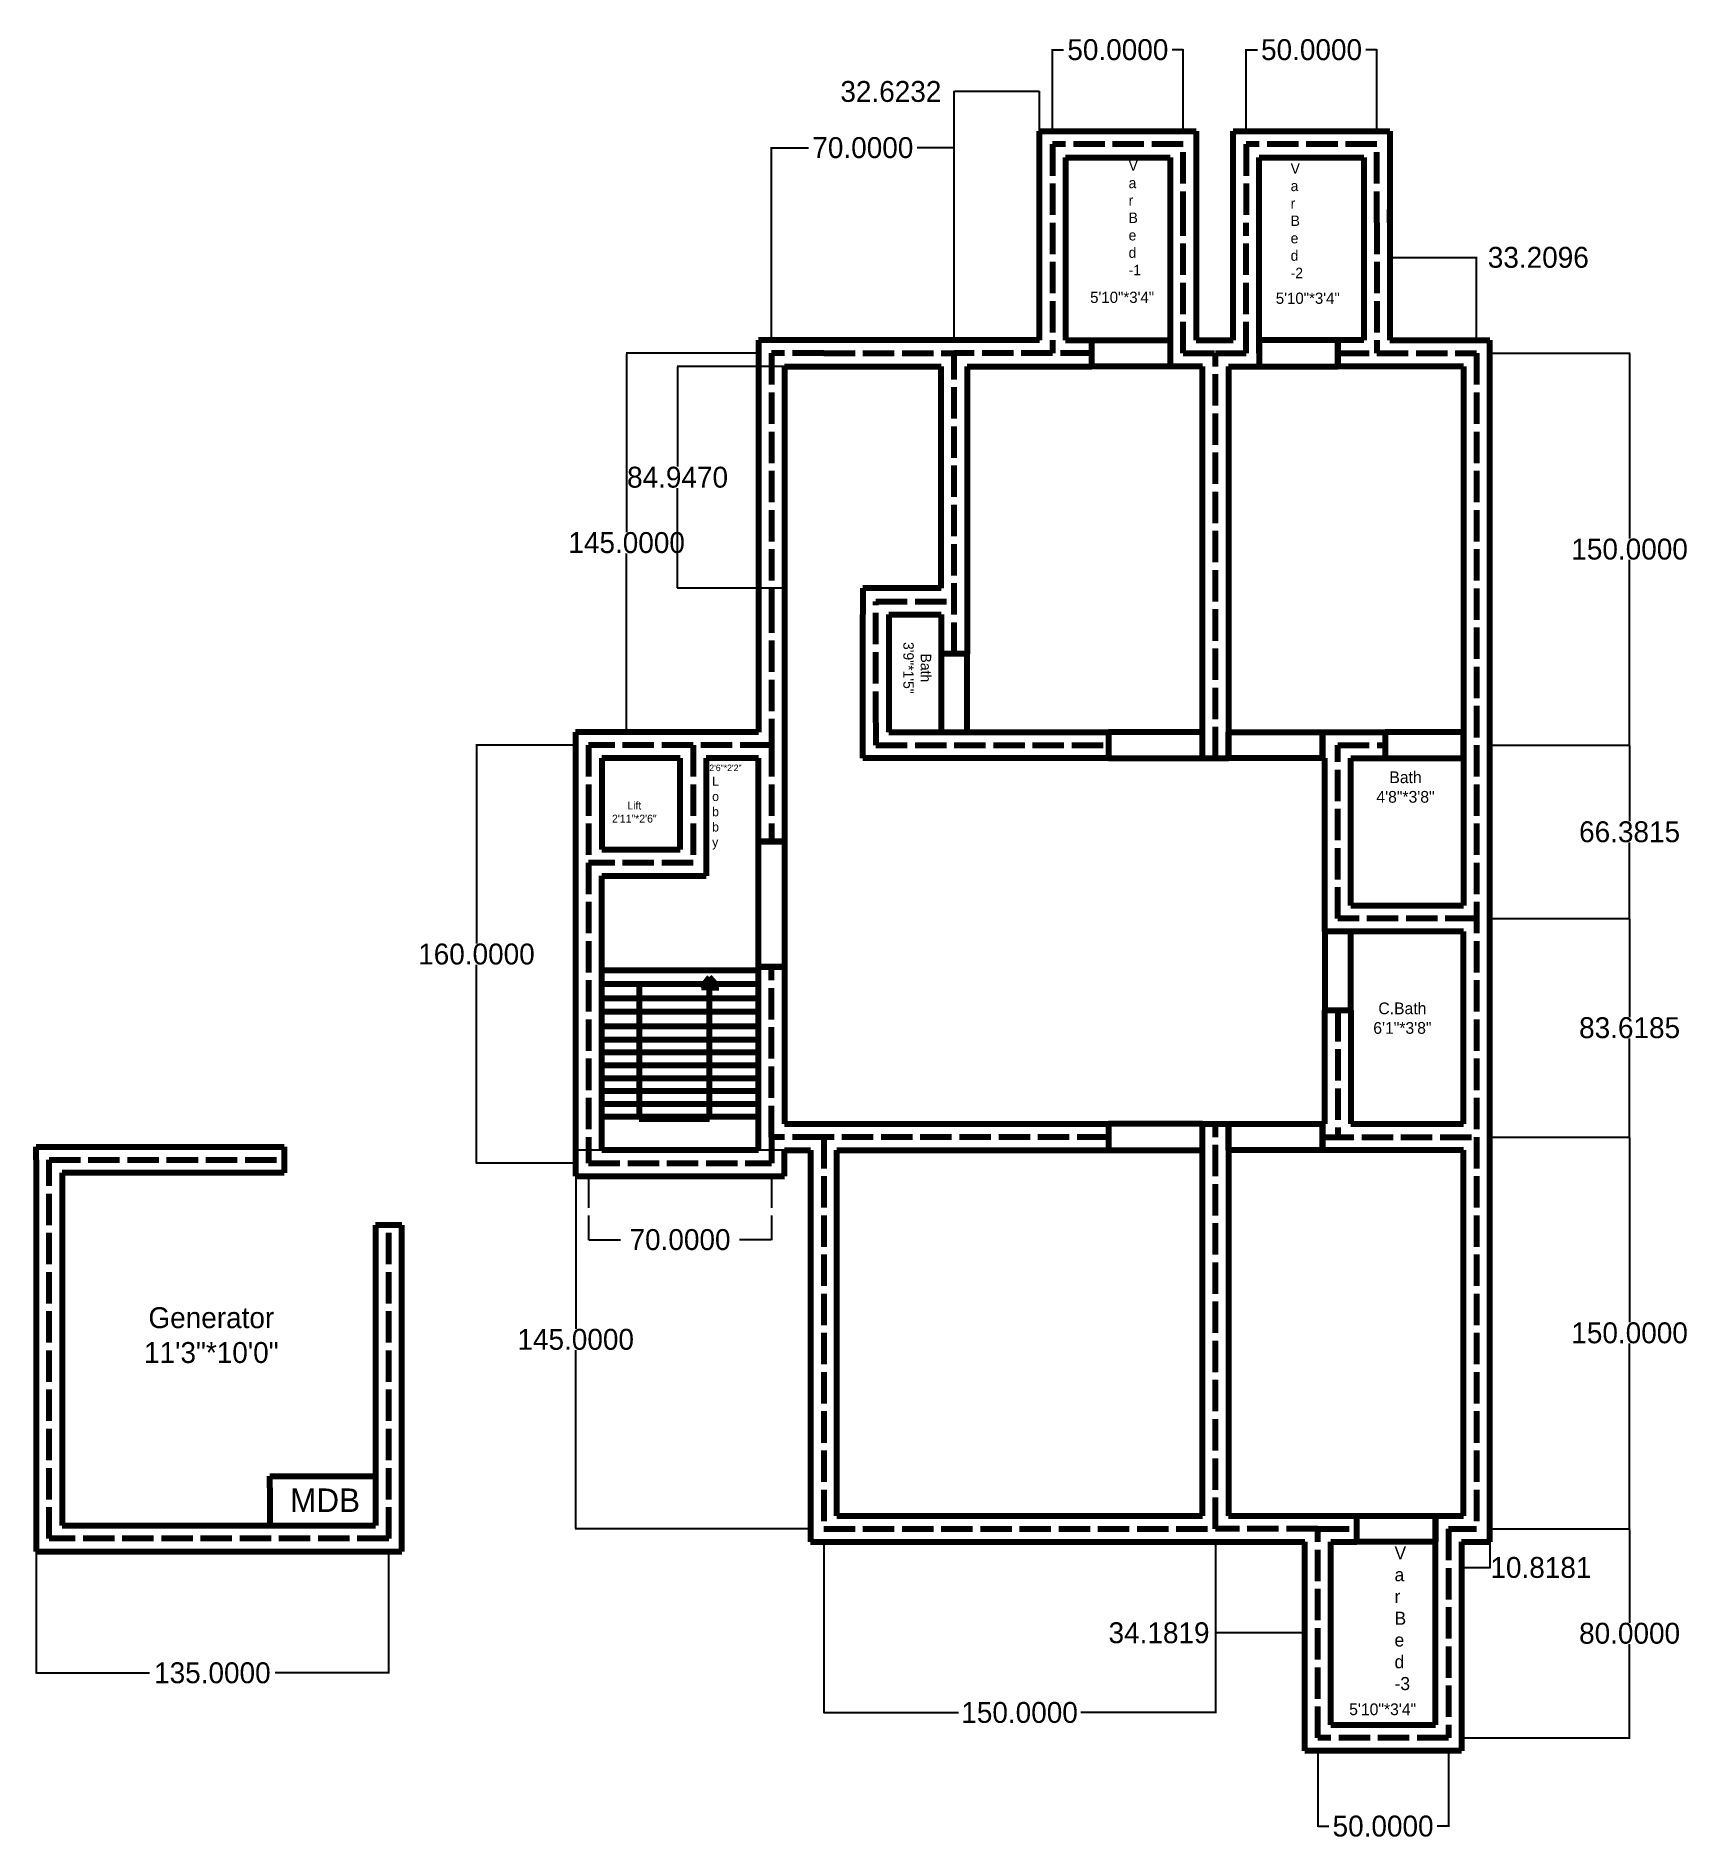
# Model space of a CAD drawing. Header units: inches. Extents: x 2454 to 3087, y 283 to 974.
import ezdxf

# ---------------------------------------------------------------- set-up
doc = ezdxf.new("R2010")
doc.units = ezdxf.units.IN
doc.header["$MEASUREMENT"] = 0
doc.linetypes.add('ACAD_ISO02W100', pattern=[15, 12, -3])
doc.dimstyles.get("Standard").update_dxf_attribs({"dimtxt": 8, "dimasz": 0.18, "dimexe": 0.18, "dimexo": 0.0625, "dimgap": 0.09, "dimtad": 0, "dimtih": 1, "dimtoh": 1, "dimdec": 4, "dimzin": 0, "dimdsep": 46, "dimtxsty": 'Standard', "dimcen": 0.09, "dimadec": 0, "dimazin": 0, "dimtfac": 1, "dimtdec": 4, "dimtofl": 0, "dimtmove": 0, "dimatfit": 3, "dimfxl": 1, "dimtolj": 1, "dimtzin": 0, "dimarcsym": 0})

# ---------------------------------------------------------------- blocks, each defined once
blk = doc.blocks.new('*D68')
at = {"color": 0, "lineweight": -2}
for p, q in [((3010.57, 635.93), (3064.18, 635.93)), ((3064, 635.75), (3064, 598.21)), ((3064, 552.49), (3064, 590.03)), ((3010.51, 552.31), (3064.18, 552.31))]:
    blk.add_line(p, q, dxfattribs=at)
at = {"color": 0, "lineweight": 100}
for points in [[(3063.97, 635.75), (3064.03, 635.75), (3064, 635.93)], [(3063.97, 552.49), (3064.03, 552.49), (3064, 552.31)]]:
    blk.add_solid(points, dxfattribs=at)
at = {"layer": 'Defpoints', "color": 0, "lineweight": 100}
for p in [(3010.51, 635.93), (3064, 635.93), (3010.44, 552.31)]:
    blk.add_point(p, dxfattribs=at)
at = {"color": 0, "lineweight": 100, "insert": (3064, 594.12), "char_height": 8, "attachment_point": 5}
blk.add_mtext('\\A1;83.6185', dxfattribs=at)
blk = doc.blocks.new('*D70')
at = {"color": 0, "lineweight": -2}
for p, q in [((3010.51, 852.31), (3064.18, 852.31)), ((3064, 852.13), (3064, 781.4)), ((3064, 702.49), (3064, 773.22)), ((3010.51, 702.31), (3064.18, 702.31))]:
    blk.add_line(p, q, dxfattribs=at)
at = {"color": 0, "lineweight": 100}
for points in [[(3063.97, 852.13), (3064.03, 852.13), (3064, 852.31)], [(3063.97, 702.49), (3064.03, 702.49), (3064, 702.31)]]:
    blk.add_solid(points, dxfattribs=at)
at = {"layer": 'Defpoints', "color": 0, "lineweight": 100}
for p in [(3010.44, 852.31), (3064, 852.31), (3010.44, 702.31)]:
    blk.add_point(p, dxfattribs=at)
at = {"color": 0, "lineweight": 100, "insert": (3064, 777.31), "char_height": 8, "attachment_point": 5}
blk.add_mtext('\\A1;150.0000', dxfattribs=at)
blk = doc.blocks.new('*D71')
at = {"color": 0, "lineweight": -2}
for p, q in [((3010.57, 552.31), (3064.18, 552.31)), ((3064, 552.13), (3064, 481.4)), ((3064, 402.49), (3064, 473.22)), ((3010.51, 402.31), (3064.18, 402.31))]:
    blk.add_line(p, q, dxfattribs=at)
at = {"color": 0, "lineweight": 100}
for points in [[(3063.97, 552.13), (3064.03, 552.13), (3064, 552.31)], [(3063.97, 402.49), (3064.03, 402.49), (3064, 402.31)]]:
    blk.add_solid(points, dxfattribs=at)
at = {"layer": 'Defpoints', "color": 0, "lineweight": 100}
for p in [(3010.51, 552.31), (3064, 552.31), (3010.44, 402.31)]:
    blk.add_point(p, dxfattribs=at)
at = {"color": 0, "lineweight": 100, "insert": (3064, 477.31), "char_height": 8, "attachment_point": 5}
blk.add_mtext('\\A1;150.0000', dxfattribs=at)
blk = doc.blocks.new('*D72')
at = {"color": 0, "lineweight": -2}
for p, q in [((2944.62, 317.25), (2944.62, 288.32)), ((2994.62, 317.25), (2994.62, 288.32)), ((2944.8, 288.5), (2948.87, 288.5)), ((2994.44, 288.5), (2990.38, 288.5))]:
    blk.add_line(p, q, dxfattribs=at)
at = {"color": 0, "lineweight": 100}
for points in [[(2944.8, 288.53), (2944.8, 288.47), (2944.62, 288.5)], [(2994.44, 288.53), (2994.44, 288.47), (2994.62, 288.5)]]:
    blk.add_solid(points, dxfattribs=at)
at = {"layer": 'Defpoints', "color": 0, "lineweight": 100}
for p in [(2944.62, 317.31), (2994.62, 317.31), (2994.62, 288.5)]:
    blk.add_point(p, dxfattribs=at)
at = {"color": 0, "lineweight": 100, "insert": (2969.62, 288.5), "char_height": 8, "attachment_point": 5}
blk.add_mtext('\\A1;50.0000', dxfattribs=at)
blk = doc.blocks.new('*D73')
at = {"color": 0, "lineweight": -2}
for p, q in [((3010.51, 402.31), (3064.18, 402.31)), ((3064, 402.13), (3064, 366.4)), ((3064, 322.49), (3064, 358.22)), ((2999.69, 322.31), (3064.18, 322.31))]:
    blk.add_line(p, q, dxfattribs=at)
at = {"color": 0, "lineweight": 100}
for points in [[(3063.97, 402.13), (3064.03, 402.13), (3064, 402.31)], [(3063.97, 322.49), (3064.03, 322.49), (3064, 322.31)]]:
    blk.add_solid(points, dxfattribs=at)
at = {"layer": 'Defpoints', "color": 0, "lineweight": 100}
for p in [(3010.44, 402.31), (2999.62, 322.31), (3064, 322.31)]:
    blk.add_point(p, dxfattribs=at)
at = {"color": 0, "lineweight": 100, "insert": (3064, 362.31), "char_height": 8, "attachment_point": 5}
blk.add_mtext('\\A1;80.0000', dxfattribs=at)
blk = doc.blocks.new('*D74')
at = {"color": 0, "lineweight": -2}
for p, q in [((2999.62, 397.25), (2999.62, 387.32)), ((3010.44, 397.25), (3010.44, 387.32)), ((2999.8, 387.5), (3010.26, 387.5)), ((3010.44, 387.5), (3010.62, 387.5))]:
    blk.add_line(p, q, dxfattribs=at)
at = {"color": 0, "lineweight": 100}
for points in [[(2999.8, 387.53), (2999.8, 387.47), (2999.62, 387.5)], [(3010.26, 387.53), (3010.26, 387.47), (3010.44, 387.5)]]:
    blk.add_solid(points, dxfattribs=at)
at = {"layer": 'Defpoints', "color": 0, "lineweight": 100}
for p in [(2999.62, 397.31), (3010.44, 397.31), (3010.44, 387.5)]:
    blk.add_point(p, dxfattribs=at)
at = {"color": 0, "lineweight": 100, "insert": (3030.05, 387.5), "char_height": 8, "attachment_point": 5}
blk.add_mtext('\\A1;10.8181', dxfattribs=at)
blk = doc.blocks.new('*D80')
at = {"color": 0, "lineweight": -2}
for p, q in [((2660.38, 702.31), (2622.32, 702.31)), ((2622.5, 702.13), (2622.5, 626.4)), ((2622.5, 542.49), (2622.5, 618.22)), ((2660.38, 542.31), (2622.32, 542.31))]:
    blk.add_line(p, q, dxfattribs=at)
at = {"color": 0, "linetype": 'ByBlock', "lineweight": -2}
for p, q in [((3010.57, 702.31), (3064.18, 702.31)), ((3064, 702.13), (3064, 673.21)), ((3064, 636.11), (3064, 665.03)), ((3010.63, 635.93), (3064.18, 635.93))]:
    blk.add_line(p, q, dxfattribs=at)
at = {"color": 0, "lineweight": 100}
for points in [[(2622.47, 702.13), (2622.53, 702.13), (2622.5, 702.31)], [(2622.47, 542.49), (2622.53, 542.49), (2622.5, 542.31)]]:
    blk.add_solid(points, dxfattribs=at)
at = {"color": 0, "linetype": 'ByBlock', "lineweight": 100}
for points in [[(3063.97, 702.13), (3064.03, 702.13), (3064, 702.31)], [(3063.97, 636.11), (3064.03, 636.11), (3064, 635.93)]]:
    blk.add_solid(points, dxfattribs=at)
at = {"layer": 'Defpoints', "color": 0, "lineweight": 100}
for p in [(2622.5, 702.31), (2660.44, 702.31), (2660.44, 542.31)]:
    blk.add_point(p, dxfattribs=at)
at = {"layer": 'Defpoints', "color": 0, "linetype": 'ByBlock', "lineweight": 100}
for p in [(3010.51, 702.31), (3010.57, 635.93), (3064, 635.93)]:
    blk.add_point(p, dxfattribs=at)
at = {"color": 0, "linetype": 'ByBlock', "lineweight": 100, "insert": (3064, 669.12), "char_height": 8, "attachment_point": 5}
blk.add_mtext('\\A1;66.3815', dxfattribs=at)
at = {"color": 0, "lineweight": 100, "insert": (2622.5, 622.31), "char_height": 8, "attachment_point": 5}
blk.add_mtext('\\A1;160.0000', dxfattribs=at)
blk = doc.blocks.new('*D81')
at = {"color": 0, "lineweight": -2}
for p, q in [((2730.38, 852.31), (2679.82, 852.31)), ((2680, 852.13), (2680, 783.9)), ((2680, 707.49), (2680, 775.72)), ((2730.38, 707.31), (2679.82, 707.31))]:
    blk.add_line(p, q, dxfattribs=at)
at = {"color": 0, "linetype": 'ByBlock', "lineweight": -2}
for p, q in [((2750.38, 547.31), (2660.32, 547.31)), ((2660.5, 547.13), (2660.5, 478.9)), ((2660.5, 402.49), (2660.5, 470.72)), ((2750.38, 402.31), (2660.32, 402.31))]:
    blk.add_line(p, q, dxfattribs=at)
at = {"color": 0, "lineweight": 100}
for points in [[(2679.97, 852.13), (2680.03, 852.13), (2680, 852.31)], [(2679.97, 707.49), (2680.03, 707.49), (2680, 707.31)]]:
    blk.add_solid(points, dxfattribs=at)
at = {"color": 0, "linetype": 'ByBlock', "lineweight": 100}
for points in [[(2660.47, 547.13), (2660.53, 547.13), (2660.5, 547.31)], [(2660.47, 402.49), (2660.53, 402.49), (2660.5, 402.31)]]:
    blk.add_solid(points, dxfattribs=at)
at = {"layer": 'Defpoints', "color": 0, "lineweight": 100}
for p in [(2680, 852.31), (2730.44, 852.31), (2730.44, 707.31)]:
    blk.add_point(p, dxfattribs=at)
at = {"layer": 'Defpoints', "color": 0, "linetype": 'ByBlock', "lineweight": 100}
for p in [(2660.5, 547.31), (2750.44, 547.31), (2750.44, 402.31)]:
    blk.add_point(p, dxfattribs=at)
at = {"color": 0, "lineweight": 100, "insert": (2680, 779.81), "char_height": 8, "attachment_point": 5}
blk.add_mtext('\\A1;145.0000', dxfattribs=at)
at = {"color": 0, "linetype": 'ByBlock', "lineweight": 100, "insert": (2660.5, 474.81), "char_height": 8, "attachment_point": 5}
blk.add_mtext('\\A1;145.0000', dxfattribs=at)
blk = doc.blocks.new('*D83')
at = {"color": 0, "lineweight": -2}
for p, q in [((2735.44, 857.38), (2735.44, 931.18)), ((2735.62, 931), (2749.69, 931)), ((2805.26, 931), (2791.2, 931)), ((2805.44, 857.38), (2805.44, 931.18))]:
    blk.add_line(p, q, dxfattribs=at)
at = {"color": 0, "lineweight": 100}
for points in [[(2735.62, 931.03), (2735.62, 930.97), (2735.44, 931)], [(2805.26, 931.03), (2805.26, 930.97), (2805.44, 931)]]:
    blk.add_solid(points, dxfattribs=at)
at = {"layer": 'Defpoints', "color": 0, "lineweight": 100}
for p in [(2805.44, 931), (2735.44, 857.31), (2805.44, 857.31)]:
    blk.add_point(p, dxfattribs=at)
at = {"color": 0, "lineweight": 100, "insert": (2770.44, 931), "char_height": 8, "attachment_point": 5}
blk.add_mtext('\\A1;70.0000', dxfattribs=at)
blk = doc.blocks.new('*D85')
at = {"color": 0, "lineweight": -2}
for p, q in [((2843.07, 937.38), (2843.07, 968.68)), ((2843.25, 968.5), (2847.31, 968.5)), ((2892.89, 968.5), (2888.82, 968.5)), ((2893.07, 937.38), (2893.07, 968.68))]:
    blk.add_line(p, q, dxfattribs=at)
at = {"color": 0, "lineweight": 100}
for points in [[(2843.25, 968.53), (2843.25, 968.47), (2843.07, 968.5)], [(2892.89, 968.53), (2892.89, 968.47), (2893.07, 968.5)]]:
    blk.add_solid(points, dxfattribs=at)
at = {"layer": 'Defpoints', "color": 0, "lineweight": 100}
for p in [(2893.07, 968.5), (2843.07, 937.31), (2893.07, 937.31)]:
    blk.add_point(p, dxfattribs=at)
at = {"color": 0, "lineweight": 100, "insert": (2868.07, 968.5), "char_height": 8, "attachment_point": 5}
blk.add_mtext('\\A1;50.0000', dxfattribs=at)
blk = doc.blocks.new('*D86')
at = {"color": 0, "lineweight": -2}
for p, q in [((2805.44, 952.5), (2805.26, 952.5)), ((2805.44, 857.38), (2805.44, 952.68)), ((2837.89, 952.5), (2805.62, 952.5)), ((2838.07, 857.38), (2838.07, 952.68))]:
    blk.add_line(p, q, dxfattribs=at)
at = {"color": 0, "lineweight": 100}
for points in [[(2805.62, 952.53), (2805.62, 952.47), (2805.44, 952.5)], [(2837.89, 952.53), (2837.89, 952.47), (2838.07, 952.5)]]:
    blk.add_solid(points, dxfattribs=at)
at = {"layer": 'Defpoints', "color": 0, "lineweight": 100}
for p in [(2805.44, 952.5), (2805.44, 857.31), (2838.07, 857.31)]:
    blk.add_point(p, dxfattribs=at)
at = {"color": 0, "lineweight": 100, "insert": (2781.17, 952.5), "char_height": 8, "attachment_point": 5}
blk.add_mtext('\\A1;32.6232', dxfattribs=at)
blk = doc.blocks.new('*D87')
at = {"color": 0, "lineweight": -2}
for p, q in [((2917.23, 937.38), (2917.23, 968.68)), ((2917.41, 968.5), (2921.48, 968.5)), ((2967.05, 968.5), (2962.99, 968.5)), ((2967.23, 937.38), (2967.23, 968.68))]:
    blk.add_line(p, q, dxfattribs=at)
at = {"color": 0, "lineweight": 100}
for points in [[(2917.41, 968.53), (2917.41, 968.47), (2917.23, 968.5)], [(2967.05, 968.53), (2967.05, 968.47), (2967.23, 968.5)]]:
    blk.add_solid(points, dxfattribs=at)
at = {"layer": 'Defpoints', "color": 0, "lineweight": 100}
for p in [(2917.23, 968.5), (2917.23, 937.31), (2967.23, 937.31)]:
    blk.add_point(p, dxfattribs=at)
at = {"color": 0, "lineweight": 100, "insert": (2942.23, 968.5), "char_height": 8, "attachment_point": 5}
blk.add_mtext('\\A1;50.0000', dxfattribs=at)
blk = doc.blocks.new('*D92')
at = {"color": 0, "lineweight": -2}
for p, q in [((2972.23, 857.38), (2972.23, 889.18)), ((2972.41, 889), (3005.26, 889)), ((3005.44, 857.38), (3005.44, 889.18)), ((3005.44, 889), (3005.62, 889))]:
    blk.add_line(p, q, dxfattribs=at)
at = {"color": 0, "lineweight": 100}
for points in [[(2972.41, 889.03), (2972.41, 888.97), (2972.23, 889)], [(3005.26, 889.03), (3005.26, 888.97), (3005.44, 889)]]:
    blk.add_solid(points, dxfattribs=at)
at = {"layer": 'Defpoints', "color": 0, "lineweight": 100}
for p in [(3005.44, 889), (2972.23, 857.31), (3005.44, 857.31)]:
    blk.add_point(p, dxfattribs=at)
at = {"color": 0, "lineweight": 100, "insert": (3029.05, 889), "char_height": 8, "attachment_point": 5}
blk.add_mtext('\\A1;33.2096', dxfattribs=at)
blk = doc.blocks.new('*D96')
at = {"color": 0, "lineweight": -2}
for p, q in [((2755.44, 397.25), (2755.44, 331.82)), ((2905.44, 397.25), (2905.44, 331.82)), ((2755.62, 332), (2807.02, 332)), ((2905.26, 332), (2853.87, 332))]:
    blk.add_line(p, q, dxfattribs=at)
at = {"color": 0, "lineweight": 100}
for points in [[(2755.62, 332.03), (2755.62, 331.97), (2755.44, 332)], [(2905.26, 332.03), (2905.26, 331.97), (2905.44, 332)]]:
    blk.add_solid(points, dxfattribs=at)
at = {"layer": 'Defpoints', "color": 0, "lineweight": 100}
for p in [(2755.44, 397.31), (2905.44, 397.31), (2905.44, 332)]:
    blk.add_point(p, dxfattribs=at)
at = {"color": 0, "lineweight": 100, "insert": (2830.44, 332), "char_height": 8, "attachment_point": 5}
blk.add_mtext('\\A1;150.0000', dxfattribs=at)
blk = doc.blocks.new('*D98')
at = {"color": 0, "lineweight": -2}
for p, q in [((2905.44, 397.19), (2905.44, 362.32)), ((2939.62, 397.25), (2939.62, 362.32)), ((2905.44, 362.5), (2905.26, 362.5)), ((2939.44, 362.5), (2905.62, 362.5))]:
    blk.add_line(p, q, dxfattribs=at)
at = {"color": 0, "lineweight": 100}
for points in [[(2905.62, 362.53), (2905.62, 362.47), (2905.44, 362.5)], [(2939.44, 362.53), (2939.44, 362.47), (2939.62, 362.5)]]:
    blk.add_solid(points, dxfattribs=at)
at = {"layer": 'Defpoints', "color": 0, "lineweight": 100}
for p in [(2905.44, 397.25), (2939.62, 397.31), (2905.44, 362.5)]:
    blk.add_point(p, dxfattribs=at)
at = {"color": 0, "lineweight": 100, "insert": (2883.84, 362.5), "char_height": 8, "attachment_point": 5}
blk.add_mtext('\\A1;34.1819', dxfattribs=at)
blk = doc.blocks.new('*D99')
at = {"color": 0, "lineweight": -2}
for p, q in [((2453.89, 393.55), (2453.89, 347)), ((2588.89, 393.55), (2588.89, 347)), ((2454.07, 347.18), (2497.3, 347.18)), ((2588.71, 347.18), (2545.48, 347.18))]:
    blk.add_line(p, q, dxfattribs=at)
at = {"color": 0, "lineweight": 100}
for points in [[(2454.07, 347.21), (2454.07, 347.15), (2453.89, 347.18)], [(2588.71, 347.21), (2588.71, 347.15), (2588.89, 347.18)]]:
    blk.add_solid(points, dxfattribs=at)
at = {"layer": 'Defpoints', "color": 0, "lineweight": 100}
for p in [(2453.89, 393.61), (2588.89, 393.61), (2453.89, 347.18)]:
    blk.add_point(p, dxfattribs=at)
at = {"color": 0, "lineweight": 100, "insert": (2521.39, 347.18), "char_height": 8, "attachment_point": 5}
blk.add_mtext('\\A1;135.0000', dxfattribs=at)
blk = doc.blocks.new('*D101')
at = {"color": 0, "linetype": 'ByBlock', "lineweight": -2}
for p, q in [((2740.38, 847.31), (2699.32, 847.31)), ((2699.5, 847.13), (2699.5, 808.93)), ((2699.5, 762.55), (2699.5, 800.75)), ((2740.38, 762.37), (2699.32, 762.37))]:
    blk.add_line(p, q, dxfattribs=at)
at = {"color": 0, "linetype": 'ByBlock', "lineweight": 100}
for points in [[(2699.47, 847.13), (2699.53, 847.13), (2699.5, 847.31)], [(2699.47, 762.55), (2699.53, 762.55), (2699.5, 762.37)]]:
    blk.add_solid(points, dxfattribs=at)
at = {"layer": 'Defpoints', "color": 0, "linetype": 'ByBlock', "lineweight": 100}
for p in [(2740.44, 847.31), (2699.5, 762.37), (2740.44, 762.37)]:
    blk.add_point(p, dxfattribs=at)
at = {"color": 0, "linetype": 'ByBlock', "lineweight": 100, "insert": (2699.5, 804.84), "char_height": 8, "attachment_point": 5}
blk.add_mtext('\\A1;84.9470', dxfattribs=at)
blk = doc.blocks.new('*D91')
at = {"color": 0, "linetype": 'ACAD_ISO02W100', "lineweight": -2}
for p, q in [((2665.44, 537.25), (2665.44, 512.82)), ((2735.44, 537.25), (2735.44, 512.82)), ((2665.62, 513), (2679.69, 513)), ((2735.26, 513), (2721.2, 513))]:
    blk.add_line(p, q, dxfattribs=at)
at = {"color": 0, "linetype": 'ACAD_ISO02W100', "lineweight": 100}
for points in [[(2665.62, 513.03), (2665.62, 512.97), (2665.44, 513)], [(2735.26, 513.03), (2735.26, 512.97), (2735.44, 513)]]:
    blk.add_solid(points, dxfattribs=at)
at = {"layer": 'Defpoints', "color": 0, "linetype": 'ACAD_ISO02W100', "lineweight": 100}
for p in [(2665.44, 537.31), (2735.44, 537.31), (2665.44, 513)]:
    blk.add_point(p, dxfattribs=at)
at = {"color": 0, "linetype": 'ACAD_ISO02W100', "lineweight": 100, "insert": (2700.44, 513), "char_height": 8, "attachment_point": 5}
blk.add_mtext('\\A1;70.0000', dxfattribs=at)

msp = doc.modelspace()

# ---------------------------------------------------------------- linework, layer by layer
at = {"lineweight": 100}
for p, q in [((2838.06621, 932.31343), (2838.06621, 937.31343)), ((2838.06621, 937.31343), (2893.06621, 937.31343)), ((2838.06621, 857.31343), (2838.06621, 932.31343)), ((2893.06621, 937.31343), (2898.06621, 937.31343)), ((2898.06621, 937.31343), (2898.06621, 857.31343)), ((2912.2334, 857.31343), (2912.2334, 937.31343)), ((2912.2334, 937.31343), (2972.2334, 937.31343)), ((2972.2334, 937.31343), (2972.2334, 857.31343)), ((2848.06621, 927.31343), (2888.06621, 927.31343)), ((2848.06621, 927.31343), (2848.06621, 857.31343)), ((2888.06621, 927.31343), (2888.06621, 847.31343)), ((2922.2334, 852.31343), (2922.2334, 927.31343)), ((2922.2334, 927.31343), (2962.2334, 927.31343)), ((2962.2334, 927.31343), (2962.2334, 857.31343)), ((2898.06621, 857.31343), (2912.2334, 857.31343)), ((2962.2334, 857.31343), (2952.2334, 857.31343)), ((2972.2334, 857.31343), (3010.443, 857.31343)), ((2990.99868, 852.6743), (2990.99868, 852.6743)), ((2740.443, 847.31343), (2800.443, 847.31343)), ((2800.443, 762.36648), (2770.443, 762.36648)), ((2770.443, 762.36648), (2770.443, 752.36648)), ((2780.443, 752.36648), (2800.443, 752.36648)), ((2780.443, 752.36648), (2780.443, 707.31343)), ((2800.443, 752.36648), (2800.443, 737.31343)), ((2864.443, 707.31343), (2864.443, 697.31343)), ((2946.443, 697.31343), (2946.443, 707.31343)), ((2670.443, 697.31343), (2670.443, 662.31343)), ((2946.443, 697.31343), (2947.33499, 697.31343)), ((2947.33499, 630.93195), (2947.33499, 697.31343)), ((2957.33499, 697.31343), (2970.443, 697.31343)), ((2670.443, 662.31343), (2700.443, 662.31343)), ((2670.443, 547.31343), (2670.443, 652.31343)), ((2670.443, 652.31343), (2710.443, 652.31343)), ((3000.443, 557.31343), (3000.443, 630.93195)), ((2730.443, 616.02689), (2670.443, 616.02689)), ((2740.443, 617.5), (2740.443, 557.31343)), ((2730.443, 610.85869), (2670.443, 610.85869)), ((2684.77214, 610.85869), (2684.77214, 559.27876)), ((2708.6039, 609.58896), (2711.70254, 613.55359)), ((2711.70254, 609.58896), (2708.6039, 609.58896)), ((2715.24535, 609.58896), (2711.70254, 613.55359)), ((2711.70254, 559.27876), (2711.70254, 609.58896)), ((2711.70254, 609.58896), (2715.24535, 609.58896)), ((2730.443, 605.36684), (2670.443, 605.36684)), ((2730.443, 600.18331), (2670.443, 600.18331)), ((2730.443, 594.61253), (2670.443, 594.61253)), ((2730.443, 589.54338), (2670.443, 589.54338)), ((2730.443, 584.61678), (2670.443, 584.61678)), ((2730.443, 579.69018), (2670.443, 579.69018)), ((2730.443, 574.76358), (2670.443, 574.76358)), ((2730.443, 569.83698), (2670.443, 569.83698)), ((2730.443, 564.91038), (2670.443, 564.91038)), ((2730.443, 559.98378), (2670.443, 559.98378)), ((2684.77214, 559.27876), (2711.70254, 559.27876)), ((2730.443, 552.31343), (2730.443, 557.31343)), ((2946.443, 557.31343), (2947.33499, 557.31343)), ((2957.33499, 557.31343), (3000.443, 557.31343)), ((2730.443, 547.31343), (2670.443, 547.31343)), ((2740.443, 547.31343), (2750.443, 547.31343)), ((2760.443, 407.31343), (2760.443, 547.31343)), ((2760.443, 547.31343), (2864.443, 547.31343)), ((2453.89465, 543.61121), (2453.89465, 398.61121)), ((2463.89465, 538.61121), (2463.89465, 403.61121)), ((2593.89465, 518.61121), (2583.89465, 518.61121)), ((2583.89465, 518.61121), (2583.89465, 403.61121)), ((2593.89465, 393.61121), (2593.89465, 518.61121)), ((2543.38423, 418.08016), (2543.38423, 422.48357)), ((2543.38423, 422.48357), (2583.89465, 422.48357)), ((2543.38423, 418.08016), (2543.38423, 403.61121)), ((2463.89465, 403.61121), (2583.89465, 403.61121)), ((2760.443, 407.31343), (2900.443, 407.31343)), ((2989.62488, 407.31343), (3000.443, 407.31343)), ((2989.62488, 327.31343), (2989.62488, 402.31343)), ((2453.89465, 398.61121), (2453.89465, 393.61121)), ((2453.89465, 393.61121), (2588.89465, 393.61121)), ((2588.89465, 393.61121), (2593.89465, 393.61121)), ((2750.443, 397.31343), (2939.62488, 397.31343)), ((2939.62488, 317.31343), (2939.62488, 397.31343)), ((2949.62488, 327.31343), (2949.62488, 397.31343)), ((2949.62488, 397.31343), (2959.62488, 397.31343)), ((2999.62488, 397.31343), (2999.62488, 322.31343)), ((2949.62488, 327.31343), (2989.62488, 327.31343)), ((2999.62488, 322.31343), (2999.62488, 317.31343)), ((2944.62488, 317.31343), (2939.62488, 317.31343)), ((2999.62488, 317.31343), (2944.62488, 317.31343))]:
    msp.add_line(p, q, dxfattribs=at)
at = {"linetype": 'ACAD_ISO02W100', "lineweight": 100}
for p, q in [((2893.06621, 932.31343), (2843.06621, 932.31343)), ((2843.06621, 932.31343), (2843.06621, 902.31343)), ((2893.06621, 902.31343), (2893.06621, 932.31343)), ((2967.2334, 932.31343), (2917.2334, 932.31343)), ((2917.2334, 932.31343), (2917.2334, 902.31343)), ((2967.2334, 902.31343), (2967.2334, 932.31343)), ((2843.06621, 902.31343), (2843.06621, 852.31343)), ((2893.06621, 852.31343), (2893.06621, 902.31343)), ((2917.2334, 852.31343), (2917.2334, 902.31343)), ((2967.2334, 902.31343), (2967.2334, 852.31343)), ((2755.443, 852.31343), (2735.443, 852.31343)), ((2735.443, 852.31343), (2735.443, 757.36648)), ((2755.443, 852.31343), (2805.443, 852.31343)), ((2805.443, 737.31343), (2805.443, 852.31343)), ((2858.06621, 852.31343), (2805.443, 852.31343)), ((2893.06621, 852.31343), (2905.443, 852.31343)), ((2905.443, 697.31343), (2905.443, 852.31343)), ((2905.443, 852.31343), (2917.2334, 852.31343)), ((2952.2334, 852.31343), (3005.443, 852.31343)), ((3005.443, 852.31343), (3005.443, 702.31343)), ((2735.443, 757.36648), (2735.443, 702.31343)), ((2775.443, 710.92161), (2775.443, 757.36648)), ((2775.443, 757.36648), (2805.443, 757.36648)), ((2775.443, 710.92161), (2775.443, 702.31343)), ((2735.443, 702.31343), (2665.443, 702.31343)), ((2665.443, 702.31343), (2665.443, 542.31343)), ((2705.443, 702.31343), (2705.443, 657.31343)), ((2775.443, 702.31343), (2805.443, 702.31343)), ((2805.443, 702.31343), (2864.443, 702.31343)), ((2952.33499, 635.93195), (2952.33499, 702.31343)), ((3005.443, 702.31343), (3005.443, 552.31343)), ((2705.443, 657.31343), (2665.443, 657.31343)), ((3005.443, 635.93195), (2952.33499, 635.93195)), ((2735.443, 552.31343), (2735.443, 617.5)), ((2952.33499, 600.93195), (2952.33499, 552.31343)), ((2905.443, 402.31343), (2905.443, 557.31343)), ((2735.443, 552.31343), (2735.443, 542.31343)), ((2755.443, 552.31343), (2735.443, 552.31343)), ((2755.443, 552.31343), (2755.443, 402.31343)), ((2864.443, 552.31343), (2755.443, 552.31343)), ((2946.443, 552.31343), (3005.443, 552.31343)), ((3005.443, 552.31343), (3005.443, 402.31343)), ((2458.89465, 398.61121), (2458.89465, 543.61121)), ((2665.443, 542.31343), (2735.443, 542.31343)), ((2588.89465, 398.61121), (2588.89465, 518.61121)), ((2755.443, 402.31343), (2905.443, 402.31343)), ((2944.62488, 402.31343), (2905.443, 402.31343)), ((2944.62488, 402.31343), (2959.62488, 402.31343)), ((2944.62488, 322.31343), (2944.62488, 402.31343)), ((2994.62488, 402.31343), (3005.443, 402.31343)), ((2994.62488, 402.31343), (2994.62488, 322.31343)), ((2588.89465, 398.61121), (2458.89465, 398.61121)), ((2994.62488, 322.31343), (2944.62488, 322.31343))]:
    msp.add_line(p, q, dxfattribs=at)
at = {"linetype": 'ByBlock', "lineweight": 100}
for p, q in [((2972.2334, 902.31343), (2972.2334, 907.31343)), ((2735.443, 857.31343), (2730.443, 857.31343)), ((2730.443, 857.31343), (2730.443, 707.31343)), ((2838.06621, 857.31343), (2735.443, 857.31343)), ((2848.06621, 857.31343), (2858.06621, 857.31343)), ((3010.443, 852.31343), (3010.443, 857.31343)), ((2922.2334, 852.31343), (2922.2334, 847.31343)), ((3010.443, 397.31343), (3010.443, 852.31343)), ((2740.443, 847.31343), (2740.443, 697.31343)), ((2800.443, 762.36648), (2800.443, 847.31343)), ((2810.443, 847.31343), (2810.443, 737.31343)), ((2893.06621, 847.31343), (2888.06621, 847.31343)), ((2900.443, 847.31343), (2893.06621, 847.31343)), ((2900.443, 697.31343), (2900.443, 847.31343)), ((2910.443, 847.31343), (2910.443, 697.31343)), ((3000.443, 847.31343), (2952.2334, 847.31343)), ((2770.443, 697.31343), (2770.443, 752.36648)), ((2730.443, 707.31343), (2660.443, 707.31343)), ((2660.443, 707.31343), (2660.443, 702.31343)), ((2780.443, 707.31343), (2864.443, 707.31343)), ((2946.443, 707.31343), (2970.443, 707.31343)), ((2660.443, 702.31343), (2660.443, 542.31343)), ((2700.443, 697.31343), (2670.443, 697.31343)), ((2700.443, 662.31343), (2700.443, 697.31343)), ((2710.443, 697.31343), (2710.443, 657.31343)), ((2775.443, 697.31343), (2770.443, 697.31343)), ((2864.443, 697.31343), (2775.443, 697.31343)), ((2710.443, 657.31343), (2710.443, 652.31343)), ((2957.33499, 640.93195), (3000.443, 640.93195)), ((2952.33499, 630.93195), (2947.33499, 630.93195)), ((3000.443, 630.93195), (2952.33499, 630.93195)), ((2730.443, 547.31343), (2730.443, 617.5)), ((2947.33499, 557.31343), (2947.33499, 600.93195)), ((2957.33499, 600.93195), (2957.33499, 557.31343)), ((2740.443, 557.31343), (2864.443, 557.31343)), ((2900.443, 407.31343), (2900.443, 557.31343)), ((2910.443, 557.31343), (2910.443, 407.31343)), ((2740.443, 537.31343), (2740.443, 547.31343)), ((2750.443, 547.31343), (2750.443, 402.31343)), ((2989.62488, 547.31343), (2946.443, 547.31343)), ((3000.443, 547.31343), (2989.62488, 547.31343)), ((3000.443, 407.31343), (3000.443, 547.31343)), ((2660.443, 542.31343), (2660.443, 537.31343)), ((2660.443, 537.31343), (2735.443, 537.31343)), ((2735.443, 537.31343), (2740.443, 537.31343)), ((2750.443, 402.31343), (2750.443, 397.31343)), ((2910.443, 407.31343), (2959.62488, 407.31343)), ((2989.62488, 402.31343), (2989.62488, 407.31343)), ((2999.62488, 397.31343), (3005.443, 397.31343)), ((3005.443, 397.31343), (3010.443, 397.31343))]:
    msp.add_line(p, q, dxfattribs=at)
at = {"color": 0, "lineweight": 100}
for p, q in [((2858.06621, 847.31343), (2858.06621, 857.31343)), ((2952.2334, 857.31343), (2952.2334, 847.31343)), ((2810.443, 847.31343), (2858.06621, 847.31343)), ((2910.443, 847.31343), (2922.2334, 847.31343)), ((3000.443, 847.31343), (3000.443, 640.93195)), ((2810.443, 737.31343), (2800.443, 737.31343)), ((2970.443, 707.31343), (2970.443, 697.31343)), ((2740.443, 697.31343), (2740.443, 665.5)), ((2957.33499, 640.93195), (2957.33499, 697.31343)), ((2730.443, 617.5), (2740.443, 617.5)), ((2947.33499, 600.93195), (2957.33499, 600.93195)), ((2864.443, 557.31343), (2864.443, 547.31343)), ((2946.443, 547.31343), (2946.443, 557.31343)), ((2959.62488, 397.31343), (2959.62488, 407.31343))]:
    msp.add_line(p, q, dxfattribs=at)
at = {"color": 2, "linetype": 'ByBlock', "lineweight": 100}
for p, q in [((2858.06621, 857.31343), (2888.06621, 857.31343)), ((2858.06621, 847.31343), (2858.06621, 857.31343)), ((2888.06621, 857.31343), (2888.06621, 847.31343)), ((2952.2334, 857.31343), (2922.2334, 857.31343)), ((2922.2334, 857.31343), (2922.2334, 847.31343)), ((2952.2334, 847.31343), (2952.2334, 857.31343)), ((2888.06621, 847.31343), (2858.06621, 847.31343)), ((2922.2334, 847.31343), (2952.2334, 847.31343)), ((2800.443, 737.31343), (2800.443, 707.31343)), ((2810.443, 737.31343), (2800.443, 737.31343)), ((2810.443, 707.31343), (2810.443, 737.31343)), ((2800.443, 707.31343), (2810.443, 707.31343)), ((2864.443, 707.31343), (2864.443, 697.31343)), ((2900.443, 707.31343), (2864.443, 707.31343)), ((2900.443, 697.31343), (2900.443, 707.31343)), ((2910.443, 697.31343), (2910.443, 707.31343)), ((2910.443, 707.31343), (2946.443, 707.31343)), ((2946.443, 707.31343), (2946.443, 697.31343)), ((2970.443, 707.31343), (2970.443, 697.31343)), ((3000.443, 707.31343), (2970.443, 707.31343)), ((3000.443, 697.31343), (3000.443, 707.31343)), ((2864.443, 697.31343), (2900.443, 697.31343)), ((2946.443, 697.31343), (2910.443, 697.31343)), ((2970.443, 697.31343), (3000.443, 697.31343)), ((2730.443, 665.5), (2740.443, 665.5)), ((2730.443, 617.5), (2730.443, 665.5)), ((2740.443, 665.5), (2740.443, 617.5)), ((2957.33499, 630.93195), (2947.33499, 630.93195)), ((2947.33499, 630.93195), (2947.33499, 600.93195)), ((2957.33499, 600.93195), (2957.33499, 630.93195)), ((2740.443, 617.5), (2730.443, 617.5)), ((2947.33499, 600.93195), (2957.33499, 600.93195)), ((2864.443, 557.31343), (2864.443, 547.31343)), ((2900.443, 557.31343), (2864.443, 557.31343)), ((2900.443, 547.31343), (2900.443, 557.31343)), ((2910.443, 557.31343), (2946.443, 557.31343)), ((2910.443, 547.31343), (2910.443, 557.31343)), ((2946.443, 557.31343), (2946.443, 547.31343)), ((2864.443, 547.31343), (2900.443, 547.31343)), ((2946.443, 547.31343), (2910.443, 547.31343)), ((2959.62488, 407.31343), (2989.62488, 407.31343)), ((2959.62488, 397.31343), (2959.62488, 407.31343)), ((2989.62488, 407.31343), (2989.62488, 397.31343)), ((2989.62488, 397.31343), (2959.62488, 397.31343))]:
    msp.add_line(p, q, dxfattribs=at)
at = {"color": 0, "linetype": 'ACAD_ISO02W100', "lineweight": 100}
for p, q in [((2735.443, 702.31343), (2735.443, 665.5)), ((2952.33499, 702.31343), (2970.443, 702.31343)), ((2453.89465, 543.61121), (2453.89465, 548.61121)), ((2548.89465, 548.61121), (2548.89465, 538.61121)), ((2458.89465, 543.61121), (2548.89465, 543.61121)), ((2548.89465, 543.61121), (2548.89465, 543.61121))]:
    msp.add_line(p, q, dxfattribs=at)
at = {"color": 0, "linetype": 'ByBlock', "lineweight": 100}
for p, q in [((2730.443, 697.31343), (2710.443, 697.31343)), ((2730.443, 665.5), (2730.443, 697.31343)), ((2900.443, 697.31343), (2910.443, 697.31343)), ((2740.443, 665.5), (2730.443, 665.5)), ((2900.443, 557.31343), (2910.443, 557.31343)), ((2453.89465, 548.61121), (2548.89465, 548.61121)), ((2548.89465, 538.61121), (2463.89465, 538.61121))]:
    msp.add_line(p, q, dxfattribs=at)

# ---------------------------------------------------------------- texts
at = {"linetype": 'ByBlock', "lineweight": 100}
for s, insert, char_height, width, attachment_point in [('{\\C11;V\\Pa\\Pr\\PB\\Pe\\Pd\\P-1}', (2872.1829, 926.19623), 4, 7.0794942, 1), ('{\\C11;V\\Pa\\Pr\\PB\\Pe\\Pd\\P-2}', (2934.2201, 925.0712), 4, 7.0794942, 1), ('{\\C11;5\'10"*3\'4"}', (2869.71215, 875.90004), 4.3, 33.7666476, 2), ('{\\C11;5\'10"*3\'4"}', (2940.79933, 875.55002), 4.3, 33.7666476, 2), ('{\\C11;Bath\\P4\'8"*3\'8"}', (2978.2052, 692.28471), 4.5, 26.049355, 2), ('{\\C11;L\\Po\\Pb\\Pb\\Py}', (2712.74385, 690.25833), 3.5, 7.0794942, 1), ('{\\C11;Lift\\P2\'11"*2\'6"}', (2682.9445, 680.69005), 3, 14.9573965, 2), ('{\\C11;C.Bath\\P6\'1"*3\'8"}', (2977.01, 603.81748), 4.5, 33.7666476, 2), ('{\\C11;Generator\\P11\'3"*10\'0"}', (2520.99556, 487.15992), 8, 66.9867619, 2), ('{\\C11;V\\Pa\\Pr\\PB\\Pe\\Pd\\P-3}', (2973.99671, 395.6172), 5, 7.0794942, 1), ('{\\C11;5\'10"*3\'4"}', (2969.45739, 335.5042), 4.5, 33.7666476, 2)]:
    msp.add_mtext(s, dxfattribs=dict(at, insert=insert, char_height=char_height, width=width, attachment_point=attachment_point))
at = {"linetype": 'ByBlock', "lineweight": 100, "insert": (2796.60245, 731.90203), "char_height": 4, "width": 15.5310344, "attachment_point": 2, "rotation": 270}
msp.add_mtext('{\\C11;Bath\\P3\'9"*1\'5"}', dxfattribs=at)
at = {"lineweight": 100, "attachment_point": 1}
for s, insert, char_height, width in [('{\\C11;2\'6"*2\'2"}', (2711.62747, 694.88624), 2.5, 16.8331975), ('MDB', (2551.18453, 417.77609), 9, 28.1975894)]:
    msp.add_mtext(s, dxfattribs=dict(at, insert=insert, char_height=char_height, width=width))

# ---------------------------------------------------------------- dimensions: what is measured, and where the dimension line sits
at = {"color": 0, "lineweight": 100}
for base, p1, p2, picture, middle in [((2893.06621, 968.5), (2843.06621, 937.31343), (2893.06621, 937.31343), '*D85', (2868.06621, 968.5)), ((2917.2334, 968.5), (2967.2334, 937.31343), (2917.2334, 937.31343), '*D87', (2942.2334, 968.5)), ((2805.443, 952.5), (2838.06621, 857.31343), (2805.443, 857.31343), '*D86', (2781.173, 952.5)), ((2805.443, 931), (2735.443, 857.31343), (2805.443, 857.31343), '*D83', (2770.443, 931)), ((3005.443, 889), (2972.2334, 857.31343), (3005.443, 857.31343), '*D92', (3029.04633, 889)), ((2453.89465, 347.18372), (2588.89465, 393.61121), (2453.89465, 393.61121), '*D99', (2521.39465, 347.18372)), ((2905.443, 332), (2755.443, 397.31343), (2905.443, 397.31343), '*D96', (2830.443, 332)), ((2905.443, 362.5), (2939.62488, 397.31343), (2905.443, 397.25093), '*D98', (2883.83967, 362.5)), ((3010.443, 387.5), (2999.62488, 397.31343), (3010.443, 397.31343), '*D74', (3030.04633, 387.5)), ((2994.62488, 288.5), (2944.62488, 317.31343), (2994.62488, 317.31343), '*D72', (2969.62488, 288.5))]:
    dim = msp.add_linear_dim(base=base, p1=p1, p2=p2, dimstyle='Standard', dxfattribs=at)
    dim.commit()
    dim.dimension.update_dxf_attribs({"geometry": picture, "text_midpoint": middle})
for base, p1, p2, picture, middle in [((2680, 852.31343), (2730.443, 707.31343), (2730.443, 852.31343), '*D81', (2680, 779.81343)), ((3064, 852.31343), (3010.443, 702.31343), (3010.443, 852.31343), '*D70', (3064, 777.31343)), ((2622.5, 702.31343), (2660.443, 542.31343), (2660.443, 702.31343), '*D80', (2622.5, 622.31343)), ((3064, 635.93195), (3010.443, 552.31343), (3010.5055, 635.93195), '*D68', (3064, 594.12269)), ((3064, 552.31343), (3010.443, 402.31343), (3010.5055, 552.31343), '*D71', (3064, 477.31343)), ((3064, 322.31343), (3010.443, 402.31343), (2999.62488, 322.31343), '*D73', (3064, 362.31343))]:
    dim = msp.add_linear_dim(base=base, p1=p1, p2=p2, angle=90, dimstyle='Standard', dxfattribs=at)
    dim.commit()
    dim.dimension.update_dxf_attribs({"geometry": picture, "text_midpoint": middle})
at = {"color": 0, "linetype": 'ByBlock', "lineweight": 100}
for base, p1, p2, picture, middle in [((2660.5, 547.31343), (2750.443, 402.31343), (2750.443, 547.31343), '*D81', (2660.5, 474.81343)), ((2699.5, 762.36648), (2740.443001, 847.313431), (2740.443001, 762.36648), '*D101', (2699.5, 804.839956)), ((3064, 635.93195), (3010.5055, 702.31343), (3010.568, 635.93195), '*D80', (3064, 669.12269))]:
    dim = msp.add_linear_dim(base=base, p1=p1, p2=p2, angle=90, dimstyle='Standard', dxfattribs=at)
    dim.commit()
    dim.dimension.update_dxf_attribs({"geometry": picture, "text_midpoint": middle})
at = {"color": 0, "linetype": 'ACAD_ISO02W100', "lineweight": 100}
dim = msp.add_linear_dim(base=(2665.443, 513), p1=(2735.443, 537.31343), p2=(2665.443, 537.31343), dimstyle='Standard', dxfattribs=at)
dim.commit()
dim.dimension.update_dxf_attribs({"geometry": '*D91', "text_midpoint": (2700.443, 513)})

doc.saveas('drawing.dxf')
